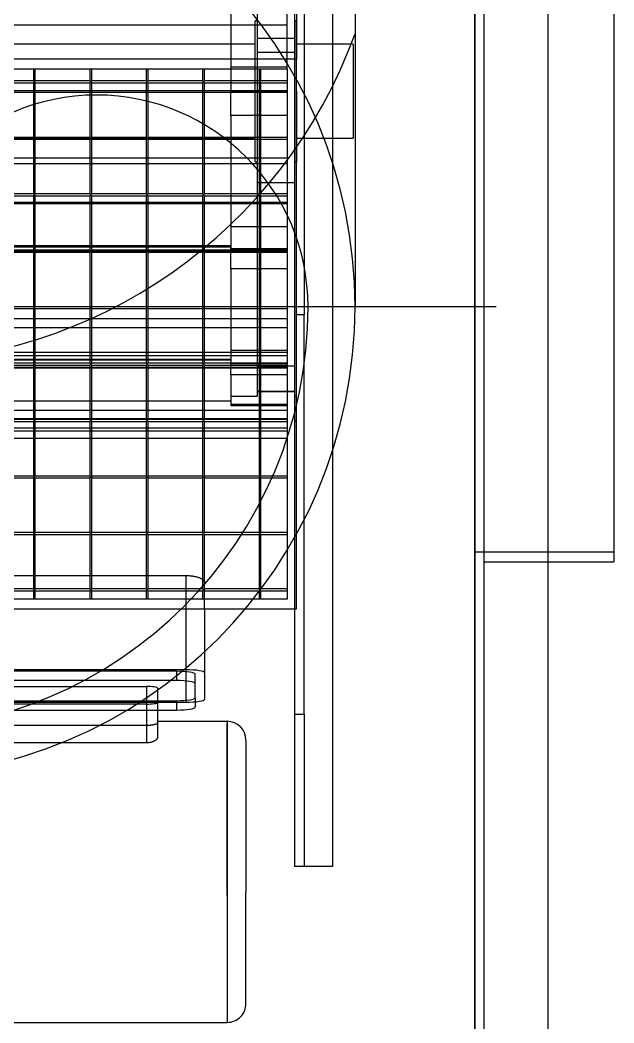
# Model space of a CAD drawing. Header units: millimetres. Extents: x 522027 to 600964, y -380282 to -298602.
# Drawn here: x 561463 to 561779, y -340155 to -339622 of the extents above; entities that cross this region are included whole.
import ezdxf

# ---------------------------------------------------------------- set-up
doc = ezdxf.new("R2010")
doc.units = ezdxf.units.MM
doc.layers.add('prlm-VMC', color=82, linetype='Continuous', lineweight=25)

msp = doc.modelspace()

# ---------------------------------------------------------------- linework, layer by layer
at = {"layer": 'prlm-VMC'}
for p, q in [((561641, -339178.89), (561641, -339774.13)), ((561704.71, -339364.63), (561704.71, -340238.63)), ((561609.96, -339384.63), (561609.96, -339642.63)), ((561604.96, -339647.63), (561604.96, -339389.63)), ((561628.96, -339396.63), (561628.96, -340071.63)), ((561778.71, -339409.63), (561778.71, -339909.63)), ((561743.71, -339909.63), (561743.71, -339421.76)), ((561704.71, -340174.43), (561704.71, -339428.83)), ((561709.71, -340174.43), (561709.71, -339428.83)), ((561613.96, -339540.87), (561613.96, -339778.4)), ((561574.96, -339587.51), (561574.96, -339647.63)), ((561588.96, -339597.63), (561588.96, -339638.97)), ((561608.96, -339638.97), (561608.96, -339597.63)), ((561174.46, -339624.33), (561604.96, -339624.33)), ((561587.96, -339659.63), (561587.96, -339622.13)), ((561588.96, -339622.13), (561587.96, -339622.13)), ((561609.96, -339622.13), (561608.96, -339622.13)), ((561609.96, -339659.63), (561609.96, -339622.13)), ((561608.96, -339631.58), (561588.96, -339631.58)), ((561608.96, -339631.58), (561588.96, -339631.58)), ((561587.96, -339634.63), (561182.46, -339634.63)), ((561639.96, -339634.63), (561609.96, -339634.63)), ((561639.96, -339634.63), (561639.96, -339659.63)), ((561608.96, -339638.97), (561588.96, -339638.97)), ((561588.96, -339638.97), (561588.96, -339659.63)), ((561608.96, -339638.97), (561588.96, -339638.97)), ((561608.96, -339659.63), (561608.96, -339638.97)), ((561609.96, -339642.63), (561160.46, -339642.63)), ((561165.46, -339647.63), (561604.96, -339647.63)), ((561469.96, -339647.63), (561469.96, -339654.13)), ((561470.96, -339654.13), (561470.96, -339647.63)), ((561499.96, -339647.63), (561499.96, -339654.13)), ((561500.96, -339654.13), (561500.96, -339647.63)), ((561529.96, -339647.63), (561529.96, -339654.13)), ((561530.96, -339654.13), (561530.96, -339647.63)), ((561559.96, -339647.63), (561559.96, -339654.13)), ((561560.96, -339654.13), (561560.96, -339647.63)), ((561604.96, -339646.78), (561574.96, -339646.78)), ((561574.96, -339647.63), (561574.96, -339654.13)), ((561589.96, -339647.63), (561589.96, -339654.13)), ((561590.96, -339654.13), (561590.96, -339647.63)), ((561604.96, -339647.63), (561604.96, -339929.63)), ((561609.96, -339934.63), (561609.96, -339642.63)), ((561469.96, -339654.13), (561440.96, -339654.13)), ((561440.96, -339655.13), (561469.96, -339655.13)), ((561469.96, -339655.13), (561470.96, -339654.13)), ((561469.96, -339654.13), (561470.46, -339654.63)), ((561469.96, -339654.13), (561470.46, -339654.63)), ((561469.96, -339655.13), (561470.96, -339654.13)), ((561469.96, -339655.13), (561470.46, -339654.63)), ((561469.96, -339655.13), (561469.96, -339684.13)), ((561470.46, -339654.63), (561470.96, -339654.13)), ((561470.96, -339655.13), (561470.46, -339654.63)), ((561470.46, -339654.63), (561470.96, -339655.13)), ((561499.96, -339654.13), (561470.96, -339654.13)), ((561470.96, -339655.13), (561499.96, -339655.13)), ((561470.96, -339684.13), (561470.96, -339655.13)), ((561499.96, -339655.13), (561500.96, -339654.13)), ((561499.96, -339654.13), (561500.46, -339654.63)), ((561499.96, -339654.13), (561500.46, -339654.63)), ((561499.96, -339655.13), (561500.96, -339654.13)), ((561499.96, -339655.13), (561500.46, -339654.63)), ((561499.96, -339655.13), (561499.96, -339684.13)), ((561500.46, -339654.63), (561500.96, -339654.13)), ((561500.96, -339655.13), (561500.46, -339654.63)), ((561500.46, -339654.63), (561500.96, -339655.13)), ((561529.96, -339654.13), (561500.96, -339654.13)), ((561500.96, -339655.13), (561529.96, -339655.13)), ((561500.96, -339684.13), (561500.96, -339655.13)), ((561529.96, -339655.13), (561530.96, -339654.13)), ((561529.96, -339654.13), (561530.46, -339654.63)), ((561529.96, -339654.13), (561530.46, -339654.63)), ((561529.96, -339655.13), (561530.96, -339654.13)), ((561529.96, -339655.13), (561530.46, -339654.63)), ((561529.96, -339655.13), (561529.96, -339684.13)), ((561530.46, -339654.63), (561530.96, -339654.13)), ((561530.96, -339655.13), (561530.46, -339654.63)), ((561530.46, -339654.63), (561530.96, -339655.13)), ((561559.96, -339654.13), (561530.96, -339654.13)), ((561530.96, -339655.13), (561559.96, -339655.13)), ((561530.96, -339684.13), (561530.96, -339655.13)), ((561559.96, -339655.13), (561560.96, -339654.13)), ((561559.96, -339654.13), (561560.46, -339654.63)), ((561559.96, -339654.13), (561560.46, -339654.63)), ((561559.96, -339655.13), (561560.96, -339654.13)), ((561559.96, -339655.13), (561560.46, -339654.63)), ((561559.96, -339655.13), (561559.96, -339684.13)), ((561560.46, -339654.63), (561560.96, -339654.13)), ((561560.96, -339655.13), (561560.46, -339654.63)), ((561560.46, -339654.63), (561560.96, -339655.13)), ((561589.96, -339654.13), (561560.96, -339654.13)), ((561560.96, -339655.13), (561589.96, -339655.13)), ((561560.96, -339684.13), (561560.96, -339655.13)), ((561574.96, -339654.13), (561574.96, -339655.13)), ((561574.96, -339655.13), (561574.96, -339659.24)), ((561589.96, -339655.13), (561590.96, -339654.13)), ((561589.96, -339654.13), (561590.46, -339654.63)), ((561589.96, -339654.13), (561590.46, -339654.63)), ((561589.96, -339655.13), (561590.96, -339654.13)), ((561589.96, -339655.13), (561590.46, -339654.63)), ((561589.96, -339655.13), (561589.96, -339684.13)), ((561590.46, -339654.63), (561590.96, -339654.13)), ((561590.96, -339655.13), (561590.46, -339654.63)), ((561590.46, -339654.63), (561590.96, -339655.13)), ((561604.96, -339654.13), (561590.96, -339654.13)), ((561590.96, -339655.13), (561604.96, -339655.13)), ((561590.96, -339684.13), (561590.96, -339655.13)), ((561174.46, -339660.02), (561604.96, -339660.02)), ((561200.46, -339659.24), (561574.96, -339659.24)), ((561200.46, -339660.02), (561574.96, -339660.02)), ((561440.96, -339659.24), (561469.96, -339659.24)), ((561469.96, -339659.24), (561470.96, -339659.24)), ((561470.96, -339659.24), (561499.96, -339659.24)), ((561499.96, -339659.24), (561500.96, -339659.24)), ((561500.96, -339659.24), (561529.96, -339659.24)), ((561529.96, -339659.24), (561530.96, -339659.24)), ((561530.96, -339659.24), (561559.96, -339659.24)), ((561559.96, -339659.24), (561560.96, -339659.24)), ((561560.96, -339659.24), (561589.96, -339659.24)), ((561574.96, -339659.24), (561574.96, -339659.63)), ((561574.96, -339660.02), (561574.96, -339659.63)), ((561574.96, -339659.63), (561604.96, -339659.63)), ((561574.96, -339659.63), (561604.96, -339659.63)), ((561574.96, -339672.49), (561574.96, -339660.02)), ((561587.96, -339697.13), (561587.96, -339659.63)), ((561588.96, -339659.63), (561588.96, -339708.35)), ((561589.96, -339659.24), (561590.96, -339659.24)), ((561590.96, -339659.24), (561604.96, -339659.24)), ((561608.96, -339708.35), (561608.96, -339659.63)), ((561609.96, -339659.63), (561609.96, -339697.13)), ((561639.96, -339659.63), (561639.96, -339684.63)), ((561574.96, -339672.49), (561574.96, -339719.29)), ((561604.96, -339672.49), (561574.96, -339672.49)), ((561182.46, -339684.63), (561587.96, -339684.63)), ((561469.96, -339684.13), (561440.96, -339684.13)), ((561440.96, -339685.13), (561469.96, -339685.13)), ((561469.96, -339685.13), (561470.96, -339684.13)), ((561469.96, -339684.13), (561470.46, -339684.63)), ((561469.96, -339684.13), (561470.46, -339684.63)), ((561469.96, -339685.13), (561470.96, -339684.13)), ((561469.96, -339685.13), (561470.46, -339684.63)), ((561469.96, -339685.13), (561469.96, -339714.13)), ((561470.46, -339684.63), (561470.96, -339684.13)), ((561470.96, -339685.13), (561470.46, -339684.63)), ((561470.46, -339684.63), (561470.96, -339685.13)), ((561499.96, -339684.13), (561470.96, -339684.13)), ((561470.96, -339685.13), (561499.96, -339685.13)), ((561470.96, -339714.13), (561470.96, -339685.13)), ((561499.96, -339685.13), (561500.96, -339684.13)), ((561499.96, -339684.13), (561500.46, -339684.63)), ((561499.96, -339684.13), (561500.46, -339684.63)), ((561499.96, -339685.13), (561500.96, -339684.13)), ((561499.96, -339685.13), (561500.46, -339684.63)), ((561499.96, -339685.13), (561499.96, -339714.13)), ((561500.46, -339684.63), (561500.96, -339684.13)), ((561500.96, -339685.13), (561500.46, -339684.63)), ((561500.46, -339684.63), (561500.96, -339685.13)), ((561529.96, -339684.13), (561500.96, -339684.13)), ((561500.96, -339685.13), (561529.96, -339685.13)), ((561500.96, -339714.13), (561500.96, -339685.13)), ((561529.96, -339685.13), (561530.96, -339684.13)), ((561529.96, -339684.13), (561530.46, -339684.63)), ((561529.96, -339684.13), (561530.46, -339684.63)), ((561529.96, -339685.13), (561530.96, -339684.13)), ((561529.96, -339685.13), (561530.46, -339684.63)), ((561529.96, -339685.13), (561529.96, -339714.13)), ((561530.46, -339684.63), (561530.96, -339684.13)), ((561530.96, -339685.13), (561530.46, -339684.63)), ((561530.46, -339684.63), (561530.96, -339685.13)), ((561559.96, -339684.13), (561530.96, -339684.13)), ((561530.96, -339685.13), (561559.96, -339685.13)), ((561530.96, -339714.13), (561530.96, -339685.13)), ((561559.96, -339685.13), (561560.96, -339684.13)), ((561559.96, -339684.13), (561560.46, -339684.63)), ((561559.96, -339684.13), (561560.46, -339684.63)), ((561559.96, -339685.13), (561560.96, -339684.13)), ((561559.96, -339685.13), (561560.46, -339684.63)), ((561559.96, -339685.13), (561559.96, -339714.13)), ((561560.46, -339684.63), (561560.96, -339684.13)), ((561560.96, -339685.13), (561560.46, -339684.63)), ((561560.46, -339684.63), (561560.96, -339685.13)), ((561589.96, -339684.13), (561560.96, -339684.13)), ((561560.96, -339685.13), (561589.96, -339685.13)), ((561560.96, -339714.13), (561560.96, -339685.13)), ((561589.96, -339685.13), (561590.96, -339684.13)), ((561589.96, -339684.13), (561590.46, -339684.63)), ((561589.96, -339684.13), (561590.46, -339684.63)), ((561589.96, -339685.13), (561590.96, -339684.13)), ((561589.96, -339685.13), (561590.46, -339684.63)), ((561589.96, -339685.13), (561589.96, -339714.13)), ((561590.46, -339684.63), (561590.96, -339684.13)), ((561590.96, -339685.13), (561590.46, -339684.63)), ((561590.46, -339684.63), (561590.96, -339685.13)), ((561604.96, -339684.13), (561590.96, -339684.13)), ((561590.96, -339685.13), (561604.96, -339685.13)), ((561590.96, -339714.13), (561590.96, -339685.13)), ((561609.96, -339684.63), (561639.96, -339684.63)), ((561174.46, -339694.93), (561604.96, -339694.93)), ((561174.46, -339698.08), (561604.96, -339698.08)), ((561587.96, -339697.13), (561588.96, -339697.13)), ((561608.96, -339697.13), (561609.96, -339697.13)), ((561608.96, -339708.35), (561588.96, -339708.35)), ((561588.96, -339708.35), (561588.96, -339805.77)), ((561608.96, -339708.35), (561588.96, -339708.35)), ((561608.96, -339805.77), (561608.96, -339708.35)), ((561469.96, -339714.13), (561440.96, -339714.13)), ((561440.96, -339715.13), (561469.96, -339715.13)), ((561469.96, -339715.13), (561470.96, -339714.13)), ((561469.96, -339714.13), (561470.46, -339714.63)), ((561469.96, -339714.13), (561470.46, -339714.63)), ((561469.96, -339715.13), (561470.96, -339714.13)), ((561469.96, -339715.13), (561470.46, -339714.63)), ((561469.96, -339715.13), (561469.96, -339744.13)), ((561470.46, -339714.63), (561470.96, -339714.13)), ((561470.96, -339715.13), (561470.46, -339714.63)), ((561470.46, -339714.63), (561470.96, -339715.13)), ((561499.96, -339714.13), (561470.96, -339714.13)), ((561470.96, -339715.13), (561499.96, -339715.13)), ((561470.96, -339744.13), (561470.96, -339715.13)), ((561499.96, -339715.13), (561500.96, -339714.13)), ((561499.96, -339714.13), (561500.46, -339714.63)), ((561499.96, -339714.13), (561500.46, -339714.63)), ((561499.96, -339715.13), (561500.96, -339714.13)), ((561499.96, -339715.13), (561500.46, -339714.63)), ((561499.96, -339715.13), (561499.96, -339744.13)), ((561500.46, -339714.63), (561500.96, -339714.13)), ((561500.96, -339715.13), (561500.46, -339714.63)), ((561500.46, -339714.63), (561500.96, -339715.13)), ((561529.96, -339714.13), (561500.96, -339714.13)), ((561500.96, -339715.13), (561529.96, -339715.13)), ((561500.96, -339744.13), (561500.96, -339715.13)), ((561529.96, -339715.13), (561530.96, -339714.13)), ((561529.96, -339714.13), (561530.46, -339714.63)), ((561529.96, -339714.13), (561530.46, -339714.63)), ((561529.96, -339715.13), (561530.96, -339714.13)), ((561529.96, -339715.13), (561530.46, -339714.63)), ((561529.96, -339715.13), (561529.96, -339744.13)), ((561530.46, -339714.63), (561530.96, -339714.13)), ((561530.96, -339715.13), (561530.46, -339714.63)), ((561530.46, -339714.63), (561530.96, -339715.13)), ((561559.96, -339714.13), (561530.96, -339714.13)), ((561530.96, -339715.13), (561559.96, -339715.13)), ((561530.96, -339744.13), (561530.96, -339715.13)), ((561559.96, -339715.13), (561560.96, -339714.13)), ((561559.96, -339714.13), (561560.46, -339714.63)), ((561559.96, -339714.13), (561560.46, -339714.63)), ((561559.96, -339715.13), (561560.96, -339714.13)), ((561559.96, -339715.13), (561560.46, -339714.63)), ((561559.96, -339715.13), (561559.96, -339744.13)), ((561560.46, -339714.63), (561560.96, -339714.13)), ((561560.96, -339715.13), (561560.46, -339714.63)), ((561560.46, -339714.63), (561560.96, -339715.13)), ((561589.96, -339714.13), (561560.96, -339714.13)), ((561560.96, -339715.13), (561589.96, -339715.13)), ((561560.96, -339744.13), (561560.96, -339715.13)), ((561589.96, -339715.13), (561590.96, -339714.13)), ((561589.96, -339714.13), (561590.46, -339714.63)), ((561589.96, -339714.13), (561590.46, -339714.63)), ((561589.96, -339715.13), (561590.96, -339714.13)), ((561589.96, -339715.13), (561590.46, -339714.63)), ((561589.96, -339715.13), (561589.96, -339744.13)), ((561590.46, -339714.63), (561590.96, -339714.13)), ((561590.96, -339715.13), (561590.46, -339714.63)), ((561590.46, -339714.63), (561590.96, -339715.13)), ((561604.96, -339714.13), (561590.96, -339714.13)), ((561590.96, -339715.13), (561604.96, -339715.13)), ((561590.96, -339744.13), (561590.96, -339715.13)), ((561440.96, -339718.5), (561469.96, -339718.5)), ((561440.96, -339719.29), (561469.96, -339719.29)), ((561469.96, -339718.5), (561470.96, -339718.5)), ((561469.96, -339719.29), (561470.96, -339719.29)), ((561470.96, -339718.5), (561499.96, -339718.5)), ((561470.96, -339719.29), (561499.96, -339719.29)), ((561499.96, -339718.5), (561500.96, -339718.5)), ((561499.96, -339719.29), (561500.96, -339719.29)), ((561500.96, -339718.5), (561529.96, -339718.5)), ((561500.96, -339719.29), (561529.96, -339719.29)), ((561529.96, -339718.5), (561530.96, -339718.5)), ((561529.96, -339719.29), (561530.96, -339719.29)), ((561530.96, -339718.5), (561559.96, -339718.5)), ((561530.96, -339719.29), (561559.96, -339719.29)), ((561559.96, -339718.5), (561560.96, -339718.5)), ((561559.96, -339719.29), (561560.96, -339719.29)), ((561560.96, -339718.5), (561589.96, -339718.5)), ((561560.96, -339719.29), (561589.96, -339719.29)), ((561574.96, -339719.29), (561574.96, -339743.13)), ((561589.96, -339718.5), (561590.96, -339718.5)), ((561589.96, -339719.29), (561590.96, -339719.29)), ((561590.96, -339718.5), (561604.96, -339718.5)), ((561590.96, -339719.29), (561604.96, -339719.29)), ((561604.96, -339731.75), (561574.96, -339731.75)), ((561440.96, -339742.24), (561469.96, -339742.24)), ((561440.97, -339741.56), (561469.96, -339741.56)), ((561469.96, -339742.24), (561470.96, -339742.24)), ((561469.96, -339741.56), (561470.96, -339741.56)), ((561470.96, -339742.24), (561499.96, -339742.24)), ((561470.96, -339741.56), (561499.96, -339741.56)), ((561499.96, -339742.24), (561500.96, -339742.24)), ((561499.96, -339741.56), (561500.96, -339741.56)), ((561500.96, -339742.24), (561529.96, -339742.24)), ((561500.96, -339741.56), (561529.96, -339741.56)), ((561529.96, -339742.24), (561530.96, -339742.24)), ((561529.96, -339741.56), (561530.96, -339741.56)), ((561530.96, -339742.24), (561559.96, -339742.24)), ((561530.96, -339741.56), (561559.96, -339741.56)), ((561559.96, -339742.24), (561560.96, -339742.24)), ((561559.96, -339741.56), (561560.96, -339741.56)), ((561560.96, -339742.24), (561574.96, -339742.24)), ((561560.96, -339741.56), (561574.96, -339741.56)), ((561574.96, -339743.13), (561589.96, -339743.13)), ((561574.96, -339754.02), (561574.96, -339743.13)), ((561574.96, -339743.13), (561604.96, -339743.13)), ((561589.96, -339743.13), (561590.96, -339743.13)), ((561590.96, -339743.13), (561604.96, -339743.13)), ((561174.46, -339744.71), (561604.96, -339744.71)), ((561440.96, -339744.03), (561469.96, -339744.03)), ((561469.96, -339744.13), (561440.96, -339744.13)), ((561440.96, -339745.13), (561469.96, -339745.13)), ((561469.96, -339744.03), (561470.96, -339744.03)), ((561469.96, -339745.13), (561470.96, -339744.13)), ((561469.96, -339744.13), (561470.46, -339744.63)), ((561469.96, -339744.13), (561470.46, -339744.63)), ((561469.96, -339745.13), (561470.96, -339744.13)), ((561469.96, -339745.13), (561470.46, -339744.63)), ((561469.96, -339745.13), (561469.96, -339774.13)), ((561470.46, -339744.63), (561470.96, -339744.13)), ((561470.96, -339745.13), (561470.46, -339744.63)), ((561470.46, -339744.63), (561470.96, -339745.13)), ((561470.96, -339744.03), (561499.96, -339744.03)), ((561499.96, -339744.13), (561470.96, -339744.13)), ((561470.96, -339745.13), (561499.96, -339745.13)), ((561470.96, -339774.13), (561470.96, -339745.13)), ((561499.96, -339744.03), (561500.96, -339744.03)), ((561499.96, -339745.13), (561500.96, -339744.13)), ((561499.96, -339744.13), (561500.46, -339744.63)), ((561499.96, -339744.13), (561500.46, -339744.63)), ((561499.96, -339745.13), (561500.96, -339744.13)), ((561499.96, -339745.13), (561500.46, -339744.63)), ((561499.96, -339745.13), (561499.96, -339774.13)), ((561500.46, -339744.63), (561500.96, -339744.13)), ((561500.96, -339745.13), (561500.46, -339744.63)), ((561500.46, -339744.63), (561500.96, -339745.13)), ((561500.96, -339744.03), (561529.96, -339744.03)), ((561529.96, -339744.13), (561500.96, -339744.13)), ((561500.96, -339745.13), (561529.96, -339745.13)), ((561500.96, -339774.13), (561500.96, -339745.13)), ((561529.96, -339744.03), (561530.96, -339744.03)), ((561529.96, -339745.13), (561530.96, -339744.13)), ((561529.96, -339744.13), (561530.46, -339744.63)), ((561529.96, -339744.13), (561530.46, -339744.63)), ((561529.96, -339745.13), (561530.96, -339744.13)), ((561529.96, -339745.13), (561530.46, -339744.63)), ((561529.96, -339745.13), (561529.96, -339774.13)), ((561530.46, -339744.63), (561530.96, -339744.13)), ((561530.96, -339745.13), (561530.46, -339744.63)), ((561530.46, -339744.63), (561530.96, -339745.13)), ((561530.96, -339744.03), (561559.96, -339744.03)), ((561559.96, -339744.13), (561530.96, -339744.13)), ((561530.96, -339745.13), (561559.96, -339745.13)), ((561530.96, -339774.13), (561530.96, -339745.13)), ((561559.96, -339744.03), (561560.96, -339744.03)), ((561559.96, -339745.13), (561560.96, -339744.13)), ((561559.96, -339744.13), (561560.46, -339744.63)), ((561559.96, -339744.13), (561560.46, -339744.63)), ((561559.96, -339745.13), (561560.96, -339744.13)), ((561559.96, -339745.13), (561560.46, -339744.63)), ((561559.96, -339745.13), (561559.96, -339774.13)), ((561560.46, -339744.63), (561560.96, -339744.13)), ((561560.96, -339745.13), (561560.46, -339744.63)), ((561560.46, -339744.63), (561560.96, -339745.13)), ((561560.96, -339744.03), (561589.96, -339744.03)), ((561589.96, -339744.13), (561560.96, -339744.13)), ((561560.96, -339745.13), (561589.96, -339745.13)), ((561560.96, -339774.13), (561560.96, -339745.13)), ((561589.96, -339744.03), (561590.96, -339744.03)), ((561589.96, -339745.13), (561590.96, -339744.13)), ((561589.96, -339744.13), (561590.46, -339744.63)), ((561589.96, -339744.13), (561590.46, -339744.63)), ((561589.96, -339745.13), (561590.96, -339744.13)), ((561589.96, -339745.13), (561590.46, -339744.63)), ((561589.96, -339745.13), (561589.96, -339774.13)), ((561590.46, -339744.63), (561590.96, -339744.13)), ((561590.96, -339745.13), (561590.46, -339744.63)), ((561590.46, -339744.63), (561590.96, -339745.13)), ((561590.96, -339744.03), (561604.96, -339744.03)), ((561604.96, -339744.13), (561590.96, -339744.13)), ((561590.96, -339745.13), (561604.96, -339745.13)), ((561590.96, -339774.13), (561590.96, -339745.13)), ((561604.96, -339754.02), (561574.96, -339754.02)), ((561574.96, -339754.02), (561574.96, -339800.04)), ((561716, -339774.13), (561066, -339774.13)), ((561469.96, -339774.13), (561454.21, -339774.13)), ((561454.41, -339775.13), (561469.96, -339775.13)), ((561469.96, -339775.13), (561470.96, -339774.13)), ((561469.96, -339774.13), (561470.46, -339774.63)), ((561469.96, -339774.13), (561470.46, -339774.63)), ((561469.96, -339775.13), (561470.96, -339774.13)), ((561469.96, -339775.13), (561470.46, -339774.63)), ((561469.96, -339775.13), (561469.96, -339804.13)), ((561470.46, -339774.63), (561470.96, -339774.13)), ((561470.96, -339775.13), (561470.46, -339774.63)), ((561470.46, -339774.63), (561470.96, -339775.13)), ((561499.96, -339774.13), (561470.96, -339774.13)), ((561470.96, -339775.13), (561499.96, -339775.13)), ((561470.96, -339804.13), (561470.96, -339775.13)), ((561499.96, -339775.13), (561500.96, -339774.13)), ((561499.96, -339774.13), (561500.46, -339774.63)), ((561499.96, -339774.13), (561500.46, -339774.63)), ((561499.96, -339775.13), (561500.96, -339774.13)), ((561499.96, -339775.13), (561500.46, -339774.63)), ((561499.96, -339775.13), (561499.96, -339804.13)), ((561500.46, -339774.63), (561500.96, -339774.13)), ((561500.96, -339775.13), (561500.46, -339774.63)), ((561500.46, -339774.63), (561500.96, -339775.13)), ((561529.96, -339774.13), (561500.96, -339774.13)), ((561500.96, -339775.13), (561529.96, -339775.13)), ((561500.96, -339804.13), (561500.96, -339775.13)), ((561529.96, -339775.13), (561530.96, -339774.13)), ((561529.96, -339774.13), (561530.46, -339774.63)), ((561529.96, -339774.13), (561530.46, -339774.63)), ((561529.96, -339775.13), (561530.96, -339774.13)), ((561529.96, -339775.13), (561530.46, -339774.63)), ((561529.96, -339775.13), (561529.96, -339804.13)), ((561530.46, -339774.63), (561530.96, -339774.13)), ((561530.96, -339775.13), (561530.46, -339774.63)), ((561530.46, -339774.63), (561530.96, -339775.13)), ((561559.96, -339774.13), (561530.96, -339774.13)), ((561530.96, -339775.13), (561559.96, -339775.13)), ((561530.96, -339804.13), (561530.96, -339775.13)), ((561559.96, -339775.13), (561560.96, -339774.13)), ((561559.96, -339774.13), (561560.46, -339774.63)), ((561559.96, -339774.13), (561560.46, -339774.63)), ((561559.96, -339775.13), (561560.96, -339774.13)), ((561559.96, -339775.13), (561560.46, -339774.63)), ((561559.96, -339775.13), (561559.96, -339804.13)), ((561560.46, -339774.63), (561560.96, -339774.13)), ((561560.96, -339775.13), (561560.46, -339774.63)), ((561560.46, -339774.63), (561560.96, -339775.13)), ((561589.96, -339774.13), (561560.96, -339774.13)), ((561560.96, -339775.13), (561589.96, -339775.13)), ((561560.96, -339804.13), (561560.96, -339775.13)), ((561589.96, -339775.13), (561590.96, -339774.13)), ((561589.96, -339774.13), (561590.46, -339774.63)), ((561589.96, -339774.13), (561590.46, -339774.63)), ((561589.96, -339775.13), (561590.96, -339774.13)), ((561589.96, -339775.13), (561590.46, -339774.63)), ((561589.96, -339775.13), (561589.96, -339804.13)), ((561590.46, -339774.63), (561590.96, -339774.13)), ((561590.96, -339775.13), (561590.46, -339774.63)), ((561590.46, -339774.63), (561590.96, -339775.13)), ((561604.96, -339774.13), (561590.96, -339774.13)), ((561590.96, -339775.13), (561604.96, -339775.13)), ((561590.96, -339804.13), (561590.96, -339775.13)), ((561174.46, -339780.42), (561604.96, -339780.42)), ((561613.96, -339778.4), (561609.96, -339778.4)), ((561613.96, -339990.63), (561613.96, -339778.4)), ((561174.46, -339785.09), (561604.96, -339785.09)), ((561174.46, -339798.25), (561604.96, -339798.25)), ((561454.37, -339802.32), (561469.96, -339802.32)), ((561454.45, -339801.93), (561469.96, -339801.93)), ((561454.79, -339800.04), (561469.96, -339800.04)), ((561469.96, -339800.04), (561470.96, -339800.04)), ((561469.96, -339801.93), (561470.96, -339801.93)), ((561469.96, -339802.32), (561470.96, -339802.32)), ((561470.96, -339800.04), (561499.96, -339800.04)), ((561470.96, -339801.93), (561499.96, -339801.93)), ((561470.96, -339802.32), (561499.96, -339802.32)), ((561499.96, -339800.04), (561500.96, -339800.04)), ((561499.96, -339801.93), (561500.96, -339801.93)), ((561499.96, -339802.32), (561500.96, -339802.32)), ((561500.96, -339800.04), (561529.96, -339800.04)), ((561500.96, -339801.93), (561529.96, -339801.93)), ((561500.96, -339802.32), (561529.96, -339802.32)), ((561529.96, -339800.04), (561530.96, -339800.04)), ((561529.96, -339801.93), (561530.96, -339801.93)), ((561529.96, -339802.32), (561530.96, -339802.32)), ((561530.96, -339800.04), (561559.96, -339800.04)), ((561530.96, -339801.93), (561559.96, -339801.93)), ((561530.96, -339802.32), (561559.96, -339802.32)), ((561559.96, -339800.04), (561560.96, -339800.04)), ((561559.96, -339801.93), (561560.96, -339801.93)), ((561559.96, -339802.32), (561560.96, -339802.32)), ((561560.96, -339800.04), (561589.96, -339800.04)), ((561560.96, -339801.93), (561574.96, -339801.93)), ((561560.96, -339802.32), (561574.96, -339802.32)), ((561604.96, -339797.4), (561574.96, -339797.4)), ((561574.96, -339800.04), (561574.96, -339804.13)), ((561589.96, -339800.04), (561590.96, -339800.04)), ((561590.96, -339800.04), (561604.96, -339800.04)), ((561174.46, -339806.59), (561604.96, -339806.59)), ((561453.49, -339806.2), (561469.96, -339806.2)), ((561453.76, -339805.13), (561469.96, -339805.13)), ((561469.96, -339804.13), (561453.99, -339804.13)), ((561469.96, -339805.13), (561470.96, -339804.13)), ((561469.96, -339804.13), (561470.46, -339804.63)), ((561469.96, -339804.13), (561470.46, -339804.63)), ((561469.96, -339805.13), (561470.96, -339804.13)), ((561469.96, -339805.13), (561470.46, -339804.63)), ((561469.96, -339805.13), (561469.96, -339834.13)), ((561469.96, -339806.2), (561470.96, -339806.2)), ((561470.46, -339804.63), (561470.96, -339804.13)), ((561470.96, -339805.13), (561470.46, -339804.63)), ((561470.46, -339804.63), (561470.96, -339805.13)), ((561499.96, -339804.13), (561470.96, -339804.13)), ((561470.96, -339805.13), (561499.96, -339805.13)), ((561470.96, -339834.13), (561470.96, -339805.13)), ((561470.96, -339806.2), (561499.96, -339806.2)), ((561499.96, -339805.13), (561500.96, -339804.13)), ((561499.96, -339804.13), (561500.46, -339804.63)), ((561499.96, -339804.13), (561500.46, -339804.63)), ((561499.96, -339805.13), (561500.96, -339804.13)), ((561499.96, -339805.13), (561500.46, -339804.63)), ((561499.96, -339805.13), (561499.96, -339834.13)), ((561499.96, -339806.2), (561500.96, -339806.2)), ((561500.46, -339804.63), (561500.96, -339804.13)), ((561500.96, -339805.13), (561500.46, -339804.63)), ((561500.46, -339804.63), (561500.96, -339805.13)), ((561529.96, -339804.13), (561500.96, -339804.13)), ((561500.96, -339805.13), (561529.96, -339805.13)), ((561500.96, -339834.13), (561500.96, -339805.13)), ((561500.96, -339806.2), (561529.96, -339806.2)), ((561529.96, -339805.13), (561530.96, -339804.13)), ((561529.96, -339804.13), (561530.46, -339804.63)), ((561529.96, -339804.13), (561530.46, -339804.63)), ((561529.96, -339805.13), (561530.96, -339804.13)), ((561529.96, -339805.13), (561530.46, -339804.63)), ((561529.96, -339805.13), (561529.96, -339834.13)), ((561529.96, -339806.2), (561530.96, -339806.2)), ((561530.46, -339804.63), (561530.96, -339804.13)), ((561530.96, -339805.13), (561530.46, -339804.63)), ((561530.46, -339804.63), (561530.96, -339805.13)), ((561559.96, -339804.13), (561530.96, -339804.13)), ((561530.96, -339805.13), (561559.96, -339805.13)), ((561530.96, -339834.13), (561530.96, -339805.13)), ((561530.96, -339806.2), (561559.96, -339806.2)), ((561559.96, -339805.13), (561560.96, -339804.13)), ((561559.96, -339804.13), (561560.46, -339804.63)), ((561559.96, -339804.13), (561560.46, -339804.63)), ((561559.96, -339805.13), (561560.96, -339804.13)), ((561559.96, -339805.13), (561560.46, -339804.63)), ((561559.96, -339805.13), (561559.96, -339834.13)), ((561559.96, -339806.2), (561560.96, -339806.2)), ((561560.46, -339804.63), (561560.96, -339804.13)), ((561560.96, -339805.13), (561560.46, -339804.63)), ((561560.46, -339804.63), (561560.96, -339805.13)), ((561589.96, -339804.13), (561560.96, -339804.13)), ((561560.96, -339805.13), (561589.96, -339805.13)), ((561560.96, -339834.13), (561560.96, -339805.13)), ((561560.96, -339806.2), (561589.96, -339806.2)), ((561574.96, -339804.13), (561574.96, -339804.26)), ((561574.96, -339810.26), (561574.96, -339804.26)), ((561574.96, -339804.26), (561604.96, -339804.26)), ((561574.96, -339804.26), (561604.96, -339804.26)), ((561608.96, -339805.77), (561588.96, -339805.77)), ((561588.96, -339805.77), (561588.96, -339819.17)), ((561608.96, -339805.77), (561588.96, -339805.77)), ((561589.96, -339805.13), (561590.96, -339804.13)), ((561589.96, -339804.13), (561590.46, -339804.63)), ((561589.96, -339804.13), (561590.46, -339804.63)), ((561589.96, -339805.13), (561590.96, -339804.13)), ((561589.96, -339805.13), (561590.46, -339804.63)), ((561589.96, -339805.13), (561589.96, -339834.13)), ((561589.96, -339806.2), (561590.96, -339806.2)), ((561590.46, -339804.63), (561590.96, -339804.13)), ((561590.96, -339805.13), (561590.46, -339804.63)), ((561590.46, -339804.63), (561590.96, -339805.13)), ((561604.96, -339804.13), (561590.96, -339804.13)), ((561590.96, -339805.13), (561604.96, -339805.13)), ((561590.96, -339834.13), (561590.96, -339805.13)), ((561590.96, -339806.2), (561604.96, -339806.2)), ((561608.96, -339819.17), (561608.96, -339805.77)), ((561574.96, -339810.26), (561574.96, -339826.63)), ((561604.96, -339810.26), (561574.96, -339810.26)), ((561608.96, -339834.79), (561608.96, -339815.86)), ((561574.96, -339821.63), (561588.96, -339821.63)), ((561608.96, -339819.17), (561588.96, -339819.17)), ((561588.96, -339819.17), (561608.96, -339819.17)), ((561588.96, -339819.17), (561588.96, -339821.63)), ((561608.96, -339821.63), (561608.96, -339819.17)), ((561608.96, -339821.63), (561609.96, -339821.63)), ((561174.46, -339829.1), (561604.96, -339829.1)), ((561200.46, -339824.16), (561574.96, -339824.16)), ((561604.96, -339826.14), (561574.96, -339826.14)), ((561574.96, -339826.63), (561604.96, -339826.63)), ((561174.46, -339833.55), (561604.96, -339833.55)), ((561469.96, -339834.13), (561440.96, -339834.13)), ((561469.96, -339835.13), (561470.96, -339834.13)), ((561469.96, -339834.13), (561470.46, -339834.63)), ((561469.96, -339835.13), (561470.96, -339834.13)), ((561470.46, -339834.63), (561469.96, -339834.13)), ((561470.46, -339834.63), (561470.96, -339834.13)), ((561470.46, -339834.63), (561470.96, -339834.13)), ((561499.96, -339834.13), (561470.96, -339834.13)), ((561499.96, -339835.13), (561500.96, -339834.13)), ((561499.96, -339834.13), (561500.46, -339834.63)), ((561499.96, -339835.13), (561500.96, -339834.13)), ((561500.46, -339834.63), (561499.96, -339834.13)), ((561500.46, -339834.63), (561500.96, -339834.13)), ((561500.46, -339834.63), (561500.96, -339834.13)), ((561529.96, -339834.13), (561500.96, -339834.13)), ((561529.96, -339835.13), (561530.96, -339834.13)), ((561529.96, -339834.13), (561530.46, -339834.63)), ((561529.96, -339835.13), (561530.96, -339834.13)), ((561530.46, -339834.63), (561529.96, -339834.13)), ((561530.46, -339834.63), (561530.96, -339834.13)), ((561530.46, -339834.63), (561530.96, -339834.13)), ((561559.96, -339834.13), (561530.96, -339834.13)), ((561559.96, -339835.13), (561560.96, -339834.13)), ((561559.96, -339834.13), (561560.46, -339834.63)), ((561559.96, -339835.13), (561560.96, -339834.13)), ((561560.46, -339834.63), (561559.96, -339834.13)), ((561560.46, -339834.63), (561560.96, -339834.13)), ((561560.46, -339834.63), (561560.96, -339834.13)), ((561589.96, -339834.13), (561560.96, -339834.13)), ((561589.96, -339835.13), (561590.96, -339834.13)), ((561589.96, -339834.13), (561590.46, -339834.63)), ((561589.96, -339835.13), (561590.96, -339834.13)), ((561590.46, -339834.63), (561589.96, -339834.13)), ((561590.46, -339834.63), (561590.96, -339834.13)), ((561590.46, -339834.63), (561590.96, -339834.13)), ((561604.96, -339834.13), (561590.96, -339834.13)), ((561174.46, -339838.49), (561604.96, -339838.49)), ((561440.96, -339835.13), (561469.96, -339835.13)), ((561469.96, -339835.13), (561469.96, -339864.13)), ((561470.46, -339834.63), (561470.96, -339835.13)), ((561470.46, -339834.63), (561470.96, -339835.13)), ((561470.96, -339835.13), (561499.96, -339835.13)), ((561470.96, -339864.13), (561470.96, -339835.13)), ((561499.96, -339835.13), (561499.96, -339864.13)), ((561500.46, -339834.63), (561500.96, -339835.13)), ((561500.46, -339834.63), (561500.96, -339835.13)), ((561500.96, -339835.13), (561529.96, -339835.13)), ((561500.96, -339864.13), (561500.96, -339835.13)), ((561529.96, -339835.13), (561529.96, -339864.13)), ((561530.46, -339834.63), (561530.96, -339835.13)), ((561530.46, -339834.63), (561530.96, -339835.13)), ((561530.96, -339835.13), (561559.96, -339835.13)), ((561530.96, -339864.13), (561530.96, -339835.13)), ((561559.96, -339835.13), (561559.96, -339864.13)), ((561560.46, -339834.63), (561560.96, -339835.13)), ((561560.46, -339834.63), (561560.96, -339835.13)), ((561560.96, -339835.13), (561589.96, -339835.13)), ((561560.96, -339864.13), (561560.96, -339835.13)), ((561589.96, -339835.13), (561589.96, -339864.13)), ((561590.46, -339834.63), (561590.96, -339835.13)), ((561590.46, -339834.63), (561590.96, -339835.13)), ((561590.96, -339835.13), (561604.96, -339835.13)), ((561590.96, -339864.13), (561590.96, -339835.13)), ((561609.96, -339834.79), (561608.96, -339834.79)), ((561608.96, -339990.63), (561608.96, -339834.79)), ((561174.46, -339840.08), (561604.96, -339840.08)), ((561440.96, -339843.96), (561469.96, -339843.96)), ((561469.96, -339843.96), (561470.96, -339843.96)), ((561470.96, -339843.96), (561499.96, -339843.96)), ((561499.96, -339843.96), (561500.96, -339843.96)), ((561500.96, -339843.96), (561529.96, -339843.96)), ((561529.96, -339843.96), (561530.96, -339843.96)), ((561530.96, -339843.96), (561559.96, -339843.96)), ((561559.96, -339843.96), (561560.96, -339843.96)), ((561560.96, -339843.96), (561589.96, -339843.96)), ((561589.96, -339843.96), (561590.96, -339843.96)), ((561590.96, -339843.96), (561604.96, -339843.96)), ((561469.96, -339864.13), (561440.96, -339864.13)), ((561440.96, -339865.13), (561469.96, -339865.13)), ((561469.96, -339865.13), (561470.96, -339864.13)), ((561469.96, -339864.13), (561470.46, -339864.63)), ((561469.96, -339864.13), (561470.46, -339864.63)), ((561469.96, -339865.13), (561470.96, -339864.13)), ((561469.96, -339865.13), (561470.46, -339864.63)), ((561469.96, -339865.13), (561469.96, -339894.13)), ((561470.46, -339864.63), (561470.96, -339864.13)), ((561470.96, -339865.13), (561470.46, -339864.63)), ((561470.46, -339864.63), (561470.96, -339865.13)), ((561499.96, -339864.13), (561470.96, -339864.13)), ((561470.96, -339865.13), (561499.96, -339865.13)), ((561470.96, -339894.13), (561470.96, -339865.13)), ((561499.96, -339865.13), (561500.96, -339864.13)), ((561499.96, -339864.13), (561500.46, -339864.63)), ((561499.96, -339864.13), (561500.46, -339864.63)), ((561499.96, -339865.13), (561500.96, -339864.13)), ((561499.96, -339865.13), (561500.46, -339864.63)), ((561499.96, -339865.13), (561499.96, -339894.13)), ((561500.46, -339864.63), (561500.96, -339864.13)), ((561500.96, -339865.13), (561500.46, -339864.63)), ((561500.46, -339864.63), (561500.96, -339865.13)), ((561529.96, -339864.13), (561500.96, -339864.13)), ((561500.96, -339865.13), (561529.96, -339865.13)), ((561500.96, -339894.13), (561500.96, -339865.13)), ((561529.96, -339865.13), (561530.96, -339864.13)), ((561529.96, -339864.13), (561530.46, -339864.63)), ((561529.96, -339864.13), (561530.46, -339864.63)), ((561529.96, -339865.13), (561530.96, -339864.13)), ((561529.96, -339865.13), (561530.46, -339864.63)), ((561529.96, -339865.13), (561529.96, -339894.13)), ((561530.46, -339864.63), (561530.96, -339864.13)), ((561530.96, -339865.13), (561530.46, -339864.63)), ((561530.46, -339864.63), (561530.96, -339865.13)), ((561559.96, -339864.13), (561530.96, -339864.13)), ((561530.96, -339865.13), (561559.96, -339865.13)), ((561530.96, -339894.13), (561530.96, -339865.13)), ((561559.96, -339865.13), (561560.96, -339864.13)), ((561559.96, -339864.13), (561560.46, -339864.63)), ((561559.96, -339864.13), (561560.46, -339864.63)), ((561559.96, -339865.13), (561560.96, -339864.13)), ((561559.96, -339865.13), (561560.46, -339864.63)), ((561559.96, -339865.13), (561559.96, -339894.13)), ((561560.46, -339864.63), (561560.96, -339864.13)), ((561560.96, -339865.13), (561560.46, -339864.63)), ((561560.46, -339864.63), (561560.96, -339865.13)), ((561589.96, -339864.13), (561560.96, -339864.13)), ((561560.96, -339865.13), (561589.96, -339865.13)), ((561560.96, -339894.13), (561560.96, -339865.13)), ((561589.96, -339864.13), (561590.46, -339864.63)), ((561589.96, -339864.13), (561590.46, -339864.63)), ((561589.96, -339865.13), (561590.46, -339864.63)), ((561589.96, -339865.13), (561590.46, -339864.63)), ((561589.96, -339865.13), (561589.96, -339894.13)), ((561590.46, -339864.63), (561590.96, -339864.13)), ((561590.96, -339864.13), (561590.46, -339864.63)), ((561590.96, -339865.13), (561590.46, -339864.63)), ((561590.46, -339864.63), (561590.96, -339865.13)), ((561604.96, -339864.13), (561590.96, -339864.13)), ((561590.96, -339865.13), (561604.96, -339865.13)), ((561590.96, -339894.13), (561590.96, -339865.13)), ((561469.96, -339894.13), (561440.96, -339894.13)), ((561440.96, -339895.13), (561469.96, -339895.13)), ((561469.96, -339895.13), (561470.96, -339894.13)), ((561469.96, -339894.13), (561470.46, -339894.63)), ((561469.96, -339894.13), (561470.46, -339894.63)), ((561469.96, -339895.13), (561470.96, -339894.13)), ((561469.96, -339895.13), (561470.46, -339894.63)), ((561469.96, -339895.13), (561469.96, -339924.13)), ((561470.46, -339894.63), (561470.96, -339894.13)), ((561470.96, -339895.13), (561470.46, -339894.63)), ((561470.46, -339894.63), (561470.96, -339895.13)), ((561499.96, -339894.13), (561470.96, -339894.13)), ((561470.96, -339895.13), (561499.96, -339895.13)), ((561470.96, -339924.13), (561470.96, -339895.13)), ((561499.96, -339895.13), (561500.96, -339894.13)), ((561499.96, -339894.13), (561500.46, -339894.63)), ((561499.96, -339894.13), (561500.46, -339894.63)), ((561499.96, -339895.13), (561500.96, -339894.13)), ((561499.96, -339895.13), (561500.46, -339894.63)), ((561499.96, -339895.13), (561499.96, -339924.13)), ((561500.46, -339894.63), (561500.96, -339894.13)), ((561500.96, -339895.13), (561500.46, -339894.63)), ((561500.46, -339894.63), (561500.96, -339895.13)), ((561529.96, -339894.13), (561500.96, -339894.13)), ((561500.96, -339895.13), (561529.96, -339895.13)), ((561500.96, -339924.13), (561500.96, -339895.13)), ((561529.96, -339895.13), (561530.96, -339894.13)), ((561529.96, -339894.13), (561530.46, -339894.63)), ((561529.96, -339894.13), (561530.46, -339894.63)), ((561529.96, -339895.13), (561530.96, -339894.13)), ((561529.96, -339895.13), (561530.46, -339894.63)), ((561529.96, -339895.13), (561529.96, -339924.13)), ((561530.46, -339894.63), (561530.96, -339894.13)), ((561530.96, -339895.13), (561530.46, -339894.63)), ((561530.46, -339894.63), (561530.96, -339895.13)), ((561559.96, -339894.13), (561530.96, -339894.13)), ((561530.96, -339895.13), (561559.96, -339895.13)), ((561530.96, -339924.13), (561530.96, -339895.13)), ((561559.96, -339894.13), (561560.46, -339894.63)), ((561559.96, -339894.13), (561560.46, -339894.63)), ((561559.96, -339895.13), (561560.46, -339894.63)), ((561559.96, -339895.13), (561560.46, -339894.63)), ((561559.96, -339895.13), (561559.96, -339924.13)), ((561560.46, -339894.63), (561560.96, -339894.13)), ((561560.96, -339894.13), (561560.46, -339894.63)), ((561560.96, -339895.13), (561560.46, -339894.63)), ((561560.46, -339894.63), (561560.96, -339895.13)), ((561589.96, -339894.13), (561560.96, -339894.13)), ((561560.96, -339895.13), (561589.96, -339895.13)), ((561560.96, -339924.13), (561560.96, -339895.13)), ((561589.96, -339894.13), (561590.46, -339894.63)), ((561589.96, -339894.13), (561590.46, -339894.63)), ((561589.96, -339895.13), (561590.46, -339894.63)), ((561589.96, -339895.13), (561590.46, -339894.63)), ((561589.96, -339895.13), (561589.96, -339924.13)), ((561590.46, -339894.63), (561590.96, -339894.13)), ((561590.96, -339894.13), (561590.46, -339894.63)), ((561590.96, -339895.13), (561590.46, -339894.63)), ((561590.46, -339894.63), (561590.96, -339895.13)), ((561604.96, -339894.13), (561590.96, -339894.13)), ((561590.96, -339895.13), (561604.96, -339895.13)), ((561590.96, -339924.13), (561590.96, -339895.13)), ((561778.71, -339904.63), (561704.71, -339904.63)), ((561709.71, -339909.63), (561709.71, -339909.63)), ((561709.71, -339909.63), (561778.71, -339909.63)), ((561743.71, -340181.51), (561743.71, -339909.63)), ((561551.01, -339917.16), (561219.41, -339917.16)), ((561551.01, -339917.16), (561551.01, -339967.09)), ((561551.51, -339917.16), (561551.01, -339917.16)), ((561552.01, -339917.17), (561551.51, -339917.16)), ((561552.51, -339917.2), (561552.01, -339917.17)), ((561553.01, -339917.23), (561552.51, -339917.2)), ((561553.52, -339917.27), (561553.01, -339917.23)), ((561554.01, -339917.32), (561553.52, -339917.27)), ((561554.5, -339917.38), (561554.01, -339917.32)), ((561554.98, -339917.45), (561554.5, -339917.38)), ((561555.45, -339917.53), (561554.98, -339917.45)), ((561555.91, -339917.61), (561555.45, -339917.53)), ((561556.35, -339917.7), (561555.91, -339917.61)), ((561556.78, -339917.8), (561556.35, -339917.7)), ((561557.18, -339917.91), (561556.78, -339917.8)), ((561557.57, -339918.02), (561557.18, -339917.91)), ((561557.93, -339918.14), (561557.57, -339918.02)), ((561558.28, -339918.26), (561557.93, -339918.14)), ((561558.61, -339918.38), (561558.28, -339918.26)), ((561558.92, -339918.52), (561558.61, -339918.38)), ((561559.22, -339918.66), (561558.92, -339918.52)), ((561559.5, -339918.8), (561559.22, -339918.66)), ((561559.76, -339918.95), (561559.5, -339918.8)), ((561560, -339919.1), (561559.76, -339918.95)), ((561560.21, -339919.26), (561560, -339919.1)), ((561560.4, -339919.42), (561560.21, -339919.26)), ((561560.57, -339919.58), (561560.4, -339919.42)), ((561560.7, -339919.74), (561560.57, -339919.58)), ((561560.82, -339919.91), (561560.7, -339919.74)), ((561469.96, -339924.13), (561440.96, -339924.13)), ((561469.96, -339925.13), (561470.96, -339924.13)), ((561469.96, -339924.13), (561470.46, -339924.63)), ((561469.96, -339924.13), (561470.46, -339924.63)), ((561469.96, -339925.13), (561470.96, -339924.13)), ((561469.96, -339925.13), (561470.46, -339924.63)), ((561470.46, -339924.63), (561470.96, -339924.13)), ((561470.96, -339925.13), (561470.46, -339924.63)), ((561470.46, -339924.63), (561470.96, -339925.13)), ((561499.96, -339924.13), (561470.96, -339924.13)), ((561499.96, -339925.13), (561500.96, -339924.13)), ((561499.96, -339924.13), (561500.46, -339924.63)), ((561499.96, -339924.13), (561500.46, -339924.63)), ((561499.96, -339925.13), (561500.96, -339924.13)), ((561499.96, -339925.13), (561500.46, -339924.63)), ((561500.46, -339924.63), (561500.96, -339924.13)), ((561500.96, -339925.13), (561500.46, -339924.63)), ((561500.46, -339924.63), (561500.96, -339925.13)), ((561529.96, -339924.13), (561500.96, -339924.13)), ((561529.96, -339924.13), (561530.46, -339924.63)), ((561529.96, -339924.13), (561530.46, -339924.63)), ((561529.96, -339925.13), (561530.46, -339924.63)), ((561529.96, -339925.13), (561530.46, -339924.63)), ((561530.46, -339924.63), (561530.96, -339924.13)), ((561530.96, -339924.13), (561530.46, -339924.63)), ((561530.96, -339925.13), (561530.46, -339924.63)), ((561530.46, -339924.63), (561530.96, -339925.13)), ((561559.96, -339924.13), (561530.96, -339924.13)), ((561559.96, -339924.13), (561560.46, -339924.63)), ((561559.96, -339924.13), (561560.46, -339924.63)), ((561559.96, -339925.13), (561560.46, -339924.63)), ((561559.96, -339925.13), (561560.46, -339924.63)), ((561560.46, -339924.63), (561560.96, -339924.13)), ((561560.96, -339924.13), (561560.46, -339924.63)), ((561560.96, -339925.13), (561560.46, -339924.63)), ((561560.46, -339924.63), (561560.96, -339925.13)), ((561560.9, -339920.07), (561560.82, -339919.91)), ((561560.97, -339920.23), (561560.9, -339920.07)), ((561589.96, -339924.13), (561560.96, -339924.13)), ((561561, -339920.39), (561560.97, -339920.23)), ((561561.01, -339920.55), (561561, -339920.39)), ((561561.01, -339934.63), (561561.01, -339920.55)), ((561589.96, -339924.13), (561590.46, -339924.63)), ((561589.96, -339924.13), (561590.46, -339924.63)), ((561589.96, -339925.13), (561590.46, -339924.63)), ((561589.96, -339925.13), (561590.46, -339924.63)), ((561590.46, -339924.63), (561590.96, -339924.13)), ((561590.96, -339924.13), (561590.46, -339924.63)), ((561590.96, -339925.13), (561590.46, -339924.63)), ((561590.46, -339924.63), (561590.96, -339925.13)), ((561604.96, -339924.13), (561590.96, -339924.13)), ((561604.96, -339929.63), (561165.46, -339929.63)), ((561440.96, -339925.13), (561469.96, -339925.13)), ((561469.96, -339925.13), (561469.96, -339929.63)), ((561470.96, -339925.13), (561499.96, -339925.13)), ((561470.96, -339929.63), (561470.96, -339925.13)), ((561499.96, -339925.13), (561499.96, -339929.63)), ((561500.96, -339925.13), (561529.96, -339925.13)), ((561500.96, -339929.63), (561500.96, -339925.13)), ((561529.96, -339925.13), (561529.96, -339929.63)), ((561530.96, -339925.13), (561559.96, -339925.13)), ((561530.96, -339929.63), (561530.96, -339925.13)), ((561559.96, -339925.13), (561559.96, -339929.63)), ((561560.96, -339925.13), (561589.96, -339925.13)), ((561560.96, -339929.63), (561560.96, -339925.13)), ((561589.96, -339925.13), (561589.96, -339929.63)), ((561590.96, -339925.13), (561604.96, -339925.13)), ((561590.96, -339929.63), (561590.96, -339925.13)), ((561160.46, -339934.63), (561609.96, -339934.63)), ((561551.01, -339934.63), (561551.01, -339984.3)), ((561561.01, -339934.63), (561561.01, -339982.73)), ((561551.01, -339967.09), (561219.41, -339967.09)), ((561546.01, -339967.87), (561224.41, -339967.87)), ((561546.01, -339972.81), (561224.41, -339972.81)), ((561546.01, -339967.87), (561546.01, -339972.81)), ((561556.01, -339981.95), (561556.01, -339969.44)), ((561240.41, -339975.94), (561530.01, -339975.94)), ((561530.01, -339975.94), (561530.01, -339996.52)), ((561536.01, -339976.88), (561536.01, -339984.39)), ((561224.41, -339983.51), (561546.01, -339983.51)), ((561546.01, -339983.51), (561546.01, -339988.45)), ((561556.01, -339981.95), (561556.01, -339986.89)), ((561219.41, -339984.3), (561551.01, -339984.3)), ((561224.41, -339988.45), (561546.01, -339988.45)), ((561530.01, -339985.32), (561240.41, -339985.32)), ((561530.01, -339985.32), (561530.01, -340005.91)), ((561536.01, -339984.39), (561536.01, -340002.84)), ((561608.96, -340071.63), (561608.96, -339990.63)), ((561608.96, -339990.63), (561613.96, -339990.63)), ((561613.96, -339990.63), (561613.96, -340071.63)), ((561240.41, -339996.52), (561530.01, -339996.52)), ((561530.01, -339996.52), (561530.28, -339996.52)), ((561530.28, -339996.52), (561530.55, -339996.51)), ((561530.55, -339996.51), (561530.83, -339996.51)), ((561530.83, -339996.51), (561531.1, -339996.5)), ((561531.1, -339996.5), (561531.37, -339996.48)), ((561531.37, -339996.48), (561531.64, -339996.47)), ((561531.64, -339996.47), (561531.91, -339996.45)), ((561531.91, -339996.45), (561532.17, -339996.42)), ((561532.17, -339996.42), (561532.43, -339996.4)), ((561532.43, -339996.4), (561532.68, -339996.37)), ((561532.68, -339996.37), (561532.93, -339996.34)), ((561532.93, -339996.34), (561533.16, -339996.31)), ((561533.16, -339996.31), (561533.39, -339996.28)), ((561533.39, -339996.28), (561533.61, -339996.24)), ((561533.61, -339996.24), (561533.82, -339996.2)), ((561533.82, -339996.2), (561534.02, -339996.16)), ((561534.02, -339996.16), (561534.21, -339996.13)), ((561534.21, -339996.13), (561534.39, -339996.09)), ((561534.39, -339996.09), (561534.57, -339996.04)), ((561534.57, -339996.04), (561534.74, -339996)), ((561534.74, -339996), (561534.9, -339995.96)), ((561534.9, -339995.96), (561535.05, -339995.91)), ((561535.05, -339995.91), (561535.19, -339995.87)), ((561535.19, -339995.87), (561535.32, -339995.82)), ((561535.32, -339995.82), (561535.44, -339995.77)), ((561535.44, -339995.77), (561535.55, -339995.73)), ((561535.55, -339995.73), (561535.65, -339995.68)), ((561535.65, -339995.68), (561535.73, -339995.63)), ((561535.73, -339995.63), (561535.81, -339995.59)), ((561535.81, -339995.59), (561535.87, -339995.54)), ((561535.87, -339995.54), (561535.92, -339995.5)), ((561535.92, -339995.5), (561535.96, -339995.46)), ((561535.96, -339995.46), (561535.99, -339995.41)), ((561535.99, -339995.41), (561536.01, -339995.37)), ((561536.01, -339994.46), (561572.99, -339994.46)), ((561536.01, -339995.37), (561536.01, -339995.33)), ((561572.99, -339994.46), (561572.99, -340153.48)), ((561572.99, -340086.98), (561572.99, -339995.45)), ((561534.21, -340004.98), (561534.02, -340005.07)), ((561534.39, -340004.88), (561534.21, -340004.98)), ((561534.57, -340004.78), (561534.39, -340004.88)), ((561534.74, -340004.67), (561534.57, -340004.78)), ((561534.9, -340004.56), (561534.74, -340004.67)), ((561535.05, -340004.44), (561534.9, -340004.56)), ((561535.19, -340004.33), (561535.05, -340004.44)), ((561535.32, -340004.21), (561535.19, -340004.33)), ((561535.44, -340004.09), (561535.32, -340004.21)), ((561535.55, -340003.96), (561535.44, -340004.09)), ((561535.65, -340003.84), (561535.55, -340003.96)), ((561535.73, -340003.71), (561535.65, -340003.84)), ((561535.81, -340003.58), (561535.73, -340003.71)), ((561535.87, -340003.46), (561535.81, -340003.58)), ((561535.92, -340003.33), (561535.87, -340003.46)), ((561535.96, -340003.21), (561535.92, -340003.33)), ((561535.99, -340003.08), (561535.96, -340003.21)), ((561536.01, -340002.96), (561535.99, -340003.08)), ((561536.01, -340002.84), (561536.01, -340002.96)), ((561582.99, -340004.46), (561582.99, -340005.32)), ((561530.01, -340005.91), (561240.41, -340005.91)), ((561530.28, -340005.9), (561530.01, -340005.91)), ((561530.55, -340005.89), (561530.28, -340005.9)), ((561530.83, -340005.88), (561530.55, -340005.89)), ((561531.1, -340005.85), (561530.83, -340005.88)), ((561531.37, -340005.82), (561531.1, -340005.85)), ((561531.64, -340005.78), (561531.37, -340005.82)), ((561531.91, -340005.74), (561531.64, -340005.78)), ((561532.17, -340005.68), (561531.91, -340005.74)), ((561532.43, -340005.63), (561532.17, -340005.68)), ((561532.68, -340005.56), (561532.43, -340005.63)), ((561532.93, -340005.49), (561532.68, -340005.56)), ((561533.16, -340005.42), (561532.93, -340005.49)), ((561533.39, -340005.34), (561533.16, -340005.42)), ((561533.61, -340005.25), (561533.39, -340005.34)), ((561533.82, -340005.16), (561533.61, -340005.25)), ((561534.02, -340005.07), (561533.82, -340005.16)), ((561582.99, -340005.32), (561582.99, -340085.41)), ((561613.96, -340071.63), (561608.96, -340071.63)), ((561628.96, -340071.63), (561613.96, -340071.63)), ((561572.99, -340086.98), (561572.99, -340154.46)), ((561582.99, -340144.46), (561582.99, -340085.41)), ((561447.81, -340154.46), (561510.4, -340154.46)), ((561510.4, -340154.46), (561572.99, -340154.46))]:
    msp.add_line(p, q, dxfattribs=at)
for centre, radius, start, end in [((561391, -339774.13), 250, 0, 180), ((561391, -339538.06), 266.07, 200.016, 339.984), ((561503.5, -339774.13), 112.5, 0, 180), ((561391, -339774.13), 250, 180, 0), ((561391, -339774.13), 225, 180, 0), ((561572.99, -340004.46), 10, 360, 90), ((561572.99, -340144.46), 10, 269.9999, 360)]:
    msp.add_arc(centre, radius, start, end, dxfattribs=at)
for centre, major_axis, start_param, end_param in [((561551.01, -339968.65), (10, 0), 0, 1.570796), ((561546.01, -339969.44), (10, 0), 0, 1.570796), ((561546.01, -339974.37), (10, 0), 0, 1.570796), ((561530.01, -339976.88), (-6, 0), -3.141593, -1.570796), ((561546.01, -339981.95), (10, 0), -1.570796, 0), ((561551.01, -339982.73), (10, 0), -1.570796, 0), ((561530.01, -339984.39), (-6, 0), 1.570796, 3.141593), ((561546.01, -339986.89), (10, 0), -1.570796, 0)]:
    msp.add_ellipse(centre, major_axis=major_axis, ratio=0.156434, start_param=start_param, end_param=end_param, dxfattribs=at)

doc.saveas('drawing.dxf')
